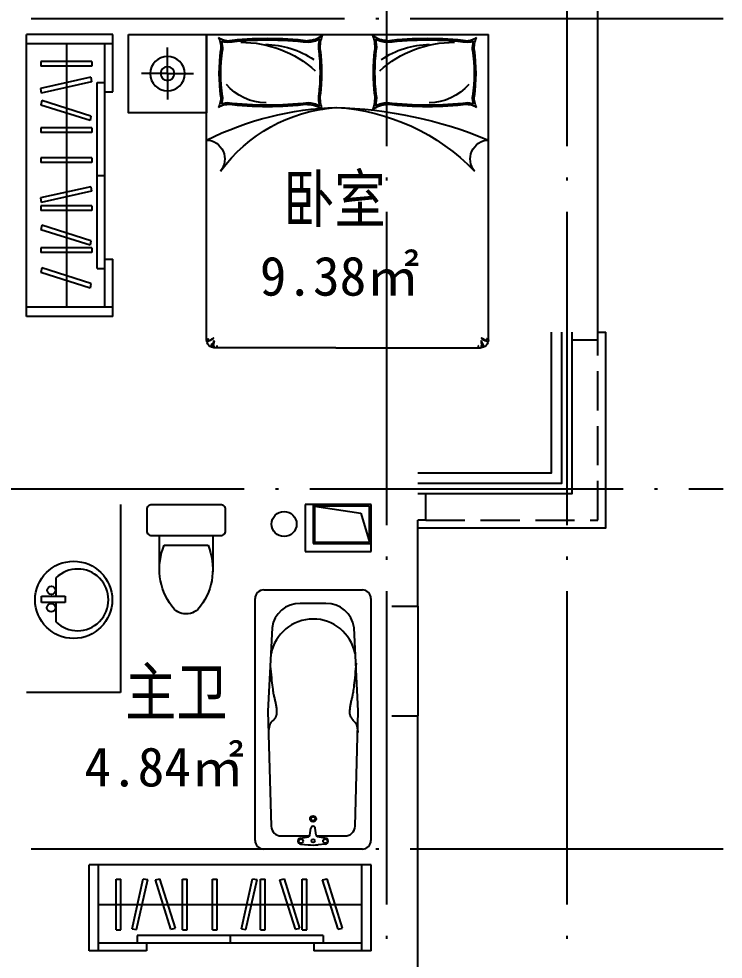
# Model space of a CAD drawing. Extents: x 12099 to 71499, y 175314 to 217314.
# Drawn here: x 51120 to 55620, y 192272 to 198275 of the extents above; entities that cross this region are included whole.
import ezdxf

# ---------------------------------------------------------------- set-up
doc = ezdxf.new("R2010")
doc.units = 0
doc.header["$LTSCALE"] = 1000
doc.header["$MEASUREMENT"] = 0
doc.linetypes.add('DASH', pattern=[0.35, 0.25, -0.1])
doc.linetypes.add('DOTE', pattern=[2.42, 2, -0.2, 0.02, -0.2])
doc.layers.get('0').update_dxf_attribs({"linetype": 'CONTINUOUS'})
for name, color, linetype in [('03wall-立面线脚', 7, 'CONTINUOUS'), ('COLUMN', 7, 'CONTINUOUS'), ('DOTE', 8, 'DOTE'), ('J家具', 25, 'CONTINUOUS'), ('LVTRY', 6, 'CONTINUOUS'), ('PUB STRM', 4, 'CONTINUOUS'), ('PUB_HATCH', 8, 'CONTINUOUS'), ('TEXT', 7, 'CONTINUOUS'), ('WALL', 9, 'CONTINUOUS'), ('WINDOW', 4, 'CONTINUOUS'), ('保温层', 42, 'CONTINUOUS'), ('家具', 21, 'CONTINUOUS'), ('栏板线脚', 5, 'CONTINUOUS')]:
    doc.layers.add(name, color=color, linetype=linetype)
doc.styles.add('-黑体', font='SIMHEI.TTF', dxfattribs={"width": 0.8})
doc.styles.add('DIM_FONT', font='SIMPLEX.shx', dxfattribs={"width": 0.8})
doc.styles.get("Standard").update_dxf_attribs({"font": 'GBENOR', "bigfont": 'GBCBIG'})

# ---------------------------------------------------------------- blocks, each defined once
blk = doc.blocks.new('A$C15E4124F')
at = {"layer": 'WALL'}
for p, q in [((420, 300), (0, 300)), ((0, 300), (0, 0)), ((420, 300), (50, 300)), ((50, 300), (50, 50)), ((410, 290), (60, 290)), ((60, 290), (60, 60)), ((60, 290), (355.7, 245.1)), ((355.7, 245.1), (410, 60)), ((410, 60), (410, 290)), ((420, 50), (420, 300)), ((420, 0), (420, 300)), ((0, 0), (420, 0)), ((50, 50), (420, 50)), ((60, 60), (410, 60))]:
    blk.add_line(p, q, dxfattribs=at)
blk = doc.blocks.new('x2')
at = {"layer": 'LVTRY'}
for p, q in [((-16.5, 204.7), (24.1, 204.7)), ((-16.5, 54.7), (-16.5, 204.7)), ((24.1, 204.7), (24.1, 54.7)), ((-16.5, 113.2), (-139.8, 113.2)), ((139.8, 113.2), (24.1, 113.2)), ((24.1, 54.7), (-16.5, 54.7))]:
    blk.add_line(p, q, dxfattribs=at)
for centre, radius in [((0, 0), 246.4), ((-50.8, 143.7), 26.7), ((61, 142.4), 26.7)]:
    blk.add_circle(centre, radius, dxfattribs=at)
blk.add_arc((0, -25.4), 196.9, 135.25267, 44.74733, dxfattribs=at)
at = {"layer": 'LVTRY', "style": 'DIM_FONT', "width": 0.8, "flags": 9}
for tag in ['YSIZE', 'XSIZE']:
    blk.add_attdef(tag, (4.6, 248.3), '', height=0.5, rotation=270, dxfattribs=at)
blk = doc.blocks.new('xstg')
at = {"layer": 'LVTRY'}
for p, q in [((55496.5, -46380.9), (56076.5, -46380.9)), ((55446.5, -47850.9), (55446.5, -46430.9)), ((56126.5, -46430.9), (56126.5, -47850.9)), ((55768.1, -47820.1), (55774, -47779)), ((55805, -47820.1), (55799, -47779)), ((55715.2, -47836.5), (55759.9, -47828.5)), ((55715.2, -47871.7), (55756.8, -47875.8)), ((55857.8, -47836.5), (55813.1, -47828.5)), ((55857.8, -47871.7), (55816.2, -47875.8)), ((56076.5, -47900.9), (55496.5, -47900.9))]:
    blk.add_line(p, q, dxfattribs=at)
blk.add_lwpolyline([(55867.8, -47824.1), (55973.2, -47824.1, 0.398606), (56033.1, -47767.3), (56051.5, -47091), (56027, -46602.1, 0.379596), (55862.2, -46459.5), (55710.9, -46459.5, 0.379596), (55546, -46602.1), (55521.5, -47091), (55540, -47767.3, 0.398606), (55599.9, -47824.1), (55766.6, -47824.1)], format="xyb", dxfattribs=at)
for points in [[(55533.7, -46810.5), (55535.3, -46827.2), (55536.9, -46844.4), (55538.5, -46861.7), (55540.2, -46878.9), (55541.8, -46895.6), (55543.4, -46911.5), (55545, -46926.4), (55546.5, -46939.9), (55547.9, -46951.9), (55549.3, -46962.3), (55550.6, -46971.5), (55551.8, -46979.6), (55553, -46986.8), (55554.2, -46993.2), (55555.4, -46999.1), (55556.6, -47004.6), (55557.8, -47009.9), (55559.1, -47015), (55560.3, -47020.1), (55561.5, -47025.2), (55562.7, -47030.2), (55563.9, -47035.4), (55565.1, -47040.6), (55566.3, -47046), (55567.4, -47051.5), (55568.4, -47057.2), (55569.4, -47063), (55570.3, -47068.7), (55571, -47074.4), (55571.7, -47080), (55572.1, -47085.3), (55572.5, -47090.4), (55572.6, -47095.1), (55572.6, -47099.5), (55572.4, -47103.7), (55572, -47107.6), (55571.4, -47111.3), (55570.6, -47114.8), (55569.6, -47118.2), (55568.4, -47121.5), (55567, -47124.6), (55565.5, -47127.7), (55563.7, -47130.7), (55561.9, -47133.6), (55559.9, -47136.4), (55557.9, -47139.1), (55555.8, -47141.7), (55553.6, -47144.2), (55551.4, -47146.6), (55549.3, -47148.8), (55547.1, -47151), (55545, -47153.1), (55543, -47155.2), (55541, -47157.2), (55539.2, -47159.3), (55537.5, -47161.4), (55536, -47163.5), (55534.6, -47165.7), (55533.4, -47168.2), (55532.2, -47171), (55531.1, -47174.1), (55530.1, -47177.7), (55529.1, -47181.8), (55528.2, -47186.6), (55527.3, -47192), (55526.4, -47198), (55525.5, -47204.4), (55524.7, -47211), (55524.1, -47215.4)], [(56039.4, -46810.5), (56037.8, -46827.2), (56036.2, -46844.4), (56034.5, -46861.7), (56032.9, -46878.9), (56031.2, -46895.6), (56029.6, -46911.5), (56028.1, -46926.4), (56026.6, -46939.9), (56025.1, -46951.9), (56023.8, -46962.3), (56022.5, -46971.5), (56021.2, -46979.6), (56020, -46986.8), (56018.8, -46993.2), (56017.6, -46999.1), (56016.4, -47004.6), (56015.2, -47009.9), (56014, -47015), (56012.8, -47020.1), (56011.5, -47025.2), (56010.3, -47030.2), (56009.1, -47035.4), (56007.9, -47040.6), (56006.8, -47046), (56005.7, -47051.5), (56004.6, -47057.2), (56003.7, -47063), (56002.8, -47068.7), (56002, -47074.4), (56001.4, -47080), (56000.9, -47085.3), (56000.6, -47090.4), (56000.4, -47095.1), (56000.5, -47099.5), (56000.7, -47103.7), (56001.1, -47107.6), (56001.7, -47111.3), (56002.5, -47114.8), (56003.5, -47118.2), (56004.6, -47121.5), (56006, -47124.6), (56007.6, -47127.7), (56009.3, -47130.7), (56011.2, -47133.6), (56013.1, -47136.4), (56015.2, -47139.1), (56017.3, -47141.7), (56019.4, -47144.2), (56021.6, -47146.6), (56023.8, -47148.8), (56025.9, -47151), (56028, -47153.1), (56030.1, -47155.2), (56032, -47157.2), (56033.8, -47159.3), (56035.5, -47161.4), (56037, -47163.5), (56038.4, -47165.7), (56039.7, -47168.2), (56040.9, -47171), (56041.9, -47174.1), (56042.9, -47177.7), (56043.9, -47181.8), (56044.8, -47186.6), (56045.8, -47192), (56046.7, -47198), (56047.5, -47204.4), (56048.4, -47211), (56049.2, -47217.6)], [(55806.5, -47824.1), (55867.8, -47824.1)]]:
    blk.add_lwpolyline(points, dxfattribs=at)
for centre, radius in [((55786.5, -47723.1), 17.6), ((55786.5, -47723.1), 11.6), ((55715.2, -47854.1), 12.6), ((55786.5, -47852.6), 9.88), ((55857.8, -47854.1), 12.6)]:
    blk.add_circle(centre, radius, dxfattribs=at)
for centre, radius, start, end in [((55496.5, -46430.9), 50, 90, 180), ((56076.5, -46430.9), 50, 0, 90), ((55786.7, -46802.4), 251, 11.3104, 169.3398), ((55786.5, -47779), 12.5, 0, 180), ((55758.2, -47818.6), 10, 280.2142, 351.7528), ((55814.9, -47818.6), 10, 188.2472, 259.7858), ((55496.5, -47850.9), 50, 180, 270), ((55715.2, -47854.1), 17.6, 90, 270), ((55786.5, -47577.3), 300, 264.3229, 275.6771), ((55857.8, -47854.1), 17.6, 270, 90), ((56076.5, -47850.9), 50, 270, 0)]:
    blk.add_arc(centre, radius, start, end, dxfattribs=at)
blk = doc.blocks.new('6356345')
at = {"layer": 'J家具'}
for p, q in [((40181.8, -44473.3), (38381.8, -44473.3)), ((38381.8, -46423.3), (38381.8, -44473.3)), ((40181.8, -46423.3), (40181.8, -44473.3)), ((40431.8, -44723.3), (40431.8, -44557.3)), ((40431.8, -44723.3), (40265.8, -44723.3)), ((40431.8, -44723.3), (40597.8, -44723.3)), ((40431.8, -44723.3), (40431.8, -44889.3)), ((39356.8, -46473.3), (38431.8, -46473.3)), ((39356.8, -46473.3), (40131.8, -46473.3))]:
    blk.add_line(p, q, dxfattribs=at)
blk.add_lwpolyline([(40681.8, -44473.3), (40181.8, -44473.3), (40181.8, -44973.3), (40681.8, -44973.3)], close=True, dxfattribs=at)
for points in [[(38381.8, -46420.2), (38383, -46419.3), (38384, -46418.7), (38384.9, -46418.2), (38385.6, -46417.9), (38386.3, -46417.7), (38386.8, -46417.6), (38387.3, -46417.6), (38387.8, -46417.6), (38388.3, -46417.6), (38388.7, -46417.6), (38389.1, -46417.6), (38389.6, -46417.5), (38390, -46417.5), (38390.5, -46417.4), (38390.9, -46417.3), (38391.4, -46417.2), (38391.8, -46417), (38392.3, -46416.9), (38392.7, -46416.7), (38393.1, -46416.5), (38393.4, -46416.3), (38393.7, -46416.2), (38393.8, -46416.1), (38393.9, -46416.1)], [(38387.3, -46434.3), (38388.6, -46433.4), (38389.7, -46432.6), (38390.6, -46431.9), (38391.5, -46431.4), (38392.2, -46431), (38392.9, -46430.6), (38393.5, -46430.3), (38394, -46430), (38394.5, -46429.8), (38395, -46429.5), (38395.5, -46429.3), (38395.9, -46429), (38396.4, -46428.7), (38396.8, -46428.5), (38397.2, -46428.2), (38397.6, -46428), (38398.1, -46427.7), (38398.5, -46427.4), (38399, -46427.1), (38399.5, -46426.8), (38400, -46426.5), (38400.5, -46426.2), (38401.1, -46425.8), (38401.7, -46425.4), (38402.4, -46425), (38403.1, -46424.6), (38403.8, -46424.2), (38404.5, -46423.8), (38405.2, -46423.4), (38406, -46422.9), (38406.7, -46422.5), (38407.4, -46422.1), (38408, -46421.7), (38408.7, -46421.3), (38409.3, -46420.9), (38409.8, -46420.5), (38410.4, -46420.1), (38410.9, -46419.8), (38411.5, -46419.4), (38412, -46419.1), (38412.5, -46418.8), (38413.1, -46418.4), (38413.6, -46418.1), (38414.1, -46417.8), (38414.7, -46417.5), (38415.2, -46417.2), (38415.8, -46416.9), (38416.3, -46416.6), (38416.9, -46416.3), (38417.5, -46416.1), (38418.1, -46415.7), (38418.7, -46415.4), (38419.3, -46415.1), (38419.8, -46414.8), (38420.4, -46414.5), (38420.9, -46414.1), (38421.4, -46413.8), (38421.9, -46413.4), (38422.4, -46413), (38422.8, -46412.7), (38423.2, -46412.4), (38423.6, -46412.1), (38423.9, -46411.8), (38424.3, -46411.6), (38424.6, -46411.5), (38425, -46411.4), (38425.3, -46411.4), (38425.5, -46411.4), (38425.6, -46411.4), (38425.7, -46411.6), (38425.7, -46411.7), (38425.6, -46411.9), (38425.3, -46412.1), (38425, -46412.4), (38424.5, -46412.7), (38424, -46413.1), (38423.5, -46413.5), (38422.9, -46413.9), (38422.4, -46414.4), (38421.9, -46415), (38421.4, -46415.7), (38421, -46416.4), (38420.6, -46417.1), (38420.3, -46417.9), (38419.9, -46418.6), (38419.4, -46419.2), (38419, -46419.9), (38418.4, -46420.4), (38417.8, -46420.8), (38417.2, -46421.1), (38416.5, -46421.4), (38415.7, -46421.6), (38414.9, -46421.8), (38414, -46422), (38413.2, -46422.3), (38412.4, -46422.6), (38411.5, -46423), (38410.7, -46423.4), (38409.9, -46423.9), (38409.1, -46424.4), (38408.2, -46424.9), (38407.4, -46425.4), (38406.5, -46425.9), (38405.6, -46426.3), (38404.7, -46426.7), (38403.7, -46427), (38402.8, -46427.2), (38401.8, -46427.5), (38400.9, -46427.7), (38400, -46427.8), (38399.2, -46428), (38398.4, -46428.2), (38397.7, -46428.4), (38397.1, -46428.6), (38396.6, -46428.8), (38396.1, -46429), (38395.7, -46429.3), (38395.3, -46429.6), (38394.9, -46429.8), (38394.5, -46430.1), (38394.2, -46430.5), (38393.9, -46430.8), (38393.5, -46431.1), (38393.2, -46431.5), (38392.9, -46431.8), (38392.5, -46432.2), (38392.1, -46432.6), (38391.8, -46433), (38391.3, -46433.4), (38390.9, -46433.8), (38390.4, -46434.2), (38389.9, -46434.7), (38389.3, -46435.3), (38388.7, -46435.9), (38388, -46436.6), (38387.3, -46437.4)], [(38409.6, -46468.1), (38410.7, -46465.8), (38411.5, -46463.7), (38412.2, -46461.9), (38412.7, -46460.4), (38413.1, -46458.9), (38413.4, -46457.7), (38413.7, -46456.5), (38413.9, -46455.5), (38414.2, -46454.5), (38414.4, -46453.5), (38414.7, -46452.5), (38415.1, -46451.4), (38415.5, -46450.3), (38416, -46449), (38416.5, -46447.5), (38417.2, -46445.8)], [(38426, -46429.8), (38424.9, -46435.7), (38423.9, -46440.3), (38423.1, -46443.8), (38422.4, -46446.3), (38421.9, -46448.1), (38421.4, -46449.3), (38421, -46450.1), (38420.7, -46450.8), (38420.4, -46451.3), (38420.2, -46451.9), (38420.1, -46452.4), (38419.9, -46453), (38419.8, -46453.6), (38419.7, -46454.2), (38419.7, -46454.8), (38419.6, -46455.5), (38419.5, -46456.3), (38419.3, -46457.2), (38419.1, -46458.4), (38418.9, -46459.9), (38418.6, -46461.8), (38418.2, -46464.2), (38417.6, -46467.3), (38417, -46471)], [(38426, -46429.8), (38428.1, -46429.2), (38429.1, -46430.8), (38429.1, -46430.8), (38427.9, -46439.2), (38427.3, -46443.1), (38426, -46444.3), (38426.6, -46448.4), (38423.6, -46454.1), (38423.6, -46456.9), (38427.1, -46460.2), (38427.9, -46463.1), (38428.1, -46464.7), (38428.2, -46473.1), (38428.2, -46471.6)], [(38446.1, -46458.6), (38446.6, -46460.4), (38447, -46462.2), (38447.3, -46464.1), (38447.4, -46465.9), (38447.6, -46467.7), (38447.6, -46469.6), (38447.6, -46471.4), (38447.6, -46473.3)], [(40117.6, -46458.6), (40117.1, -46460.4), (40116.7, -46462.2), (40116.4, -46464.1), (40116.2, -46465.9), (40116.1, -46467.7), (40116.1, -46469.6), (40116.1, -46471.4), (40116.1, -46473.3)], [(40137.7, -46429.8), (40135.6, -46429.2), (40134.6, -46430.8), (40134.6, -46430.8), (40135.8, -46439.2), (40136.4, -46443.1), (40137.7, -46444.3), (40137.1, -46448.4), (40140.1, -46454.1), (40140.1, -46456.9), (40136.6, -46460.2), (40135.8, -46463.1), (40135.6, -46464.7), (40135.5, -46473.1), (40135.5, -46471.6)], [(40137.7, -46429.8), (40138.8, -46435.7), (40139.8, -46440.3), (40140.6, -46443.8), (40141.3, -46446.3), (40141.8, -46448.1), (40142.3, -46449.3), (40142.7, -46450.1), (40143, -46450.8), (40143.2, -46451.3), (40143.4, -46451.9), (40143.6, -46452.4), (40143.7, -46453), (40143.9, -46453.6), (40143.9, -46454.2), (40144, -46454.8), (40144.1, -46455.5), (40144.2, -46456.3), (40144.4, -46457.2), (40144.6, -46458.4), (40144.8, -46459.9), (40145.1, -46461.8), (40145.5, -46464.2), (40146, -46467.3), (40146.7, -46471)], [(40176.4, -46434.3), (40175.1, -46433.4), (40174, -46432.6), (40173.1, -46431.9), (40172.2, -46431.4), (40171.5, -46431), (40170.8, -46430.6), (40170.2, -46430.3), (40169.7, -46430), (40169.1, -46429.8), (40168.7, -46429.5), (40168.2, -46429.3), (40167.8, -46429), (40167.3, -46428.7), (40166.9, -46428.5), (40166.5, -46428.2), (40166.1, -46428), (40165.6, -46427.7), (40165.2, -46427.4), (40164.7, -46427.1), (40164.2, -46426.8), (40163.7, -46426.5), (40163.2, -46426.2), (40162.6, -46425.8), (40162, -46425.4), (40161.3, -46425), (40160.6, -46424.6), (40159.9, -46424.2), (40159.2, -46423.8), (40158.5, -46423.4), (40157.7, -46422.9), (40157, -46422.5), (40156.3, -46422.1), (40155.7, -46421.7), (40155, -46421.3), (40154.4, -46420.9), (40153.9, -46420.5), (40153.3, -46420.1), (40152.7, -46419.8), (40152.2, -46419.4), (40151.7, -46419.1), (40151.2, -46418.8), (40150.6, -46418.4), (40150.1, -46418.1), (40149.6, -46417.8), (40149, -46417.5), (40148.5, -46417.2), (40147.9, -46416.9), (40147.4, -46416.6), (40146.8, -46416.3), (40146.2, -46416.1), (40145.6, -46415.7), (40145, -46415.4), (40144.4, -46415.1), (40143.8, -46414.8), (40143.3, -46414.5), (40142.8, -46414.1), (40142.3, -46413.8), (40141.8, -46413.4), (40141.3, -46413), (40140.9, -46412.7), (40140.5, -46412.4), (40140.1, -46412.1), (40139.8, -46411.8), (40139.4, -46411.6), (40139, -46411.5), (40138.7, -46411.4), (40138.4, -46411.4), (40138.2, -46411.4), (40138, -46411.4), (40138, -46411.6), (40138, -46411.7), (40138.1, -46411.9), (40138.4, -46412.1), (40138.7, -46412.4), (40139.2, -46412.7), (40139.7, -46413.1), (40140.2, -46413.5), (40140.8, -46413.9), (40141.3, -46414.4), (40141.8, -46415), (40142.3, -46415.7), (40142.7, -46416.4), (40143.1, -46417.1), (40143.4, -46417.9), (40143.8, -46418.6), (40144.3, -46419.2), (40144.7, -46419.9), (40145.2, -46420.4), (40145.8, -46420.8), (40146.5, -46421.1), (40147.2, -46421.4), (40148, -46421.6), (40148.8, -46421.8), (40149.6, -46422), (40150.5, -46422.3), (40151.3, -46422.6), (40152.1, -46423), (40153, -46423.4), (40153.8, -46423.9), (40154.6, -46424.4), (40155.5, -46424.9), (40156.3, -46425.4), (40157.2, -46425.9), (40158.1, -46426.3), (40159, -46426.7), (40160, -46427), (40160.9, -46427.2), (40161.9, -46427.5), (40162.8, -46427.7), (40163.7, -46427.8), (40164.5, -46428), (40165.3, -46428.2), (40166, -46428.4), (40166.6, -46428.6), (40167.1, -46428.8), (40167.6, -46429), (40168, -46429.3), (40168.4, -46429.6), (40168.8, -46429.8), (40169.2, -46430.1), (40169.5, -46430.5), (40169.8, -46430.8), (40170.2, -46431.1), (40170.5, -46431.5), (40170.8, -46431.8), (40171.2, -46432.2), (40171.6, -46432.6), (40171.9, -46433), (40172.4, -46433.4), (40172.8, -46433.8), (40173.3, -46434.2), (40173.8, -46434.7), (40174.4, -46435.3), (40175, -46435.9), (40175.6, -46436.6), (40176.4, -46437.4)], [(40154, -46468.1), (40153, -46465.8), (40152.2, -46463.7), (40151.5, -46461.9), (40151, -46460.4), (40150.6, -46458.9), (40150.3, -46457.7), (40150, -46456.5), (40149.8, -46455.5), (40149.5, -46454.5), (40149.3, -46453.5), (40148.9, -46452.5), (40148.6, -46451.4), (40148.2, -46450.3), (40147.7, -46449), (40147.1, -46447.5), (40146.5, -46445.8)], [(40181.8, -46420.2), (40180.7, -46419.3), (40179.6, -46418.7), (40178.8, -46418.2), (40178, -46417.9), (40177.4, -46417.7), (40176.9, -46417.6), (40176.4, -46417.6), (40175.9, -46417.6), (40175.4, -46417.6), (40175, -46417.6), (40174.5, -46417.6), (40174.1, -46417.5), (40173.7, -46417.5), (40173.2, -46417.4), (40172.8, -46417.3), (40172.3, -46417.2), (40171.9, -46417), (40171.4, -46416.9), (40171, -46416.7), (40170.6, -46416.5), (40170.3, -46416.3), (40170, -46416.2), (40169.8, -46416.1), (40169.8, -46416.1)]]:
    blk.add_lwpolyline(points, dxfattribs=at)
for radius in [110, 44]:
    blk.add_circle((40431.8, -44723.3), radius, dxfattribs=at)
for centre, radius, start, end in [((39030.6, -44375.4), 137.5, 268.4473, 311.58388), ((39332.8, -44557.1), 225.2, 159.51501, 183.4755), ((39533.1, -44375.4), 137.5, 228.41611, 271.5527), ((39230.9, -44557.1), 225.2, 356.5245, 20.48499), ((38509.3, -44437.2), 75.8, 227.85954, 271.80123), ((38281.6, -44567), 191.6, 358.39232, 22.60225), ((38509.3, -44437.2), 85.7, 247.5713, 271.80123), ((38281.6, -44567), 201.5, 358.39232, 14.55155), ((38770.9, -46737.2), 2239.3, 83.34099, 96.64786), ((38770.9, -46737.9), 2230, 83.33517, 96.65367), ((38598.1, -45242.4), 719.6, 48.377, 89.8956), ((38756.5, -45085.7), 547.9, 55.61848, 89.91225), ((39030.6, -44375.4), 147.4, 268.4473, 299.85132), ((39332.8, -44557.1), 235.1, 166.76987, 183.4755), ((39533.1, -44375.4), 147.4, 240.14868, 271.5527), ((39230.9, -44557.1), 235.1, 356.5245, 13.23012), ((39965.6, -45242.4), 719.6, 90.1044, 131.623), ((39807.2, -45085.7), 547.9, 90.08775, 124.38152), ((39792.8, -46737.2), 2239.3, 83.35214, 96.65901), ((39792.8, -46737.9), 2230, 83.34633, 96.66483), ((40054.4, -44437.2), 85.7, 268.19877, 292.4287), ((40054.4, -44437.2), 75.8, 268.19877, 312.14046), ((40282.1, -44567), 201.5, 165.44845, 181.60768), ((40282.1, -44567), 191.6, 157.39775, 181.60768), ((39555.8, -44721.6), 1092.9, 172.14891, 187.85109), ((39555.8, -44721.6), 1082.9, 172.14891, 187.85109), ((37845.2, -44716.3), 1261.2, 353.42597, 6.57403), ((37845.2, -44716.3), 1271.2, 353.42597, 6.57403), ((40718.5, -44716.3), 1271.2, 173.42597, 186.57403), ((40718.5, -44716.3), 1261.2, 173.42597, 186.57403), ((39007.9, -44721.6), 1082.9, 352.14891, 7.85109), ((39007.9, -44721.6), 1092.9, 352.14891, 7.85109), ((38764.4, -44570.6), 339.2, 220.82768, 269.4443), ((39799.3, -44570.6), 339.2, 270.5557, 319.17232), ((38281.6, -44865.5), 191.6, 337.39775, 358.39232), ((38281.6, -44865.5), 201.5, 345.44845, 358.39232), ((39332.8, -44875.4), 235.1, 176.5245, 193.23012), ((39332.8, -44875.4), 225.2, 176.5245, 200.48499), ((39230.9, -44875.4), 225.2, 339.51501, 3.4755), ((39230.9, -44875.4), 235.1, 346.76987, 3.4755), ((40282.1, -44865.5), 201.5, 181.60768, 194.55155), ((40282.1, -44865.5), 191.6, 181.60768, 202.60225), ((39432.3, -47684), 2745.8, 91.50915, 112.49207), ((38509.3, -44995.3), 75.8, 88.19877, 132.14046), ((39432.4, -46273.9), 1336.9, 93.46769, 136.00624), ((38509.3, -44995.3), 85.7, 88.19877, 112.4287), ((38770.9, -42695.3), 2239.3, 263.35214, 276.65901), ((38770.9, -42694.6), 2230, 263.34633, 276.66483), ((39030.6, -45057.1), 147.4, 60.14868, 91.5527), ((39030.6, -45057.1), 137.5, 48.41611, 91.5527), ((39290, -46946.2), 2008.1, 63.63141, 88.18064), ((39284, -45941.4), 1005, 36.3787, 85.53582), ((39533.1, -45057.1), 137.5, 88.4473, 131.58388), ((39533.1, -45057.1), 147.4, 88.4473, 119.85132), ((39792.8, -42695.3), 2239.3, 263.34099, 276.64786), ((39792.8, -42694.6), 2230, 263.33517, 276.65367), ((40054.4, -44995.3), 85.7, 67.5713, 91.80123), ((40054.4, -44995.3), 75.8, 47.85954, 91.80123), ((38376.1, -45268.6), 121.7, 320.92899, 87.30345), ((40187.6, -45268.6), 121.7, 92.69655, 219.07101), ((38431.8, -46423.3), 50, 180, 270), ((40131.8, -46423.3), 50, 270, 360)]:
    blk.add_arc(centre, radius, start, end, dxfattribs=at)
blk = doc.blocks.new('_C44FON')
for p, q in [((-550.3, 0), (0, 0)), ((0, -1500), (0, 0)), ((-550.3, -304.7), (-550.3, 0)), ((-550.3, -49.5), (0, -49.5)), ((-500.8, -1450.5), (-500.8, -49.5)), ((-253.9, -49.5), (-253.9, -1450.5)), ((-416.7, -144.1), (-91.1, -144.1)), ((-416.7, -144.1), (-416.7, -168.8)), ((-91.1, -144.1), (-91.1, -168.8)), ((-416.7, -168.8), (-91.1, -168.8)), ((-409.5, -227.9), (-414, -252.2)), ((-409.5, -227.9), (-89.3, -287.4)), ((-451.3, -255.2), (-500.8, -255.2)), ((-451.3, -1244.8), (-451.3, -255.2)), ((-414, -252.2), (-93.8, -311.7)), ((-89.3, -287.4), (-93.8, -311.7)), ((-500.8, -304.7), (-550.3, -304.7)), ((-411.4, -434.6), (-96.4, -351.9)), ((-405.1, -458.5), (-90.1, -375.9)), ((-96.4, -351.9), (-90.1, -375.9)), ((-411.4, -434.6), (-405.1, -458.5)), ((-416.7, -496.9), (-416.7, -521.7)), ((-416.7, -496.9), (-91.1, -496.9)), ((-91.1, -496.9), (-91.1, -521.7)), ((-416.7, -521.7), (-91.1, -521.7)), ((-416.7, -656.8), (-416.7, -681.5)), ((-416.7, -656.8), (-91.1, -656.8)), ((-416.7, -681.5), (-91.1, -681.5)), ((-91.1, -656.8), (-91.1, -681.5)), ((-451.3, -750), (-500.8, -750)), ((-409.5, -810.1), (-414, -834.4)), ((-414, -834.4), (-93.8, -893.9)), ((-409.5, -810.1), (-89.3, -869.5)), ((-89.3, -869.5), (-93.8, -893.9)), ((-416.7, -911.2), (-416.7, -936)), ((-416.7, -911.2), (-91.1, -911.2)), ((-416.7, -936), (-91.1, -936)), ((-91.1, -911.2), (-91.1, -936)), ((-411.4, -1097.7), (-96.4, -1015.1)), ((-405.1, -1121.6), (-90.1, -1039)), ((-96.4, -1015.1), (-90.1, -1039)), ((-411.4, -1097.7), (-405.1, -1121.6)), ((-416.7, -1134.4), (-91.1, -1134.4)), ((-416.7, -1134.4), (-416.7, -1159.1)), ((-91.1, -1134.4), (-91.1, -1159.1)), ((-550.3, -1500), (-550.3, -1195.3)), ((-500.8, -1195.3), (-550.3, -1195.3)), ((-416.7, -1159.1), (-91.1, -1159.1)), ((-451.3, -1244.8), (-500.8, -1244.8)), ((-411.4, -1324.8), (-96.4, -1242.2)), ((-96.4, -1242.2), (-90.1, -1266.1)), ((-405.1, -1348.7), (-90.1, -1266.1)), ((-411.4, -1324.8), (-405.1, -1348.7)), ((-550.3, -1450.5), (0, -1450.5)), ((-550.3, -1500), (0, -1500))]:
    blk.add_line(p, q)
at = {"style": 'DIM_FONT', "width": 0.8, "flags": 9}
for tag in ['YSIZE', 'XSIZE']:
    blk.add_attdef(tag, (0, 0), '', height=0.5, dxfattribs=at)
blk = doc.blocks.new('$PLAN$00001613')
for p, q in [((-260.4, -139.7), (-260.4, 139.7)), ((-200, 169.7), (-200, -169.7))]:
    blk.add_line(p, q)
blk.add_lwpolyline([(-430.4, -169.7), (-200, -169.7), (-200, -220, 0.414214), (-170, -250), (-30, -250, 0.414214), (0, -220), (0, 220, 0.414214), (-30, 250), (-170, 250, 0.414214), (-200, 220), (-200, 169.7), (-430.4, 169.7)], format="xyb")
for centre, radius, start, end in [((-412.8, -227.4), 397.5, 67.45048, 126.63814), ((-589.6, 0), 109.8, 123.45086, 236.54914), ((-412.8, 227.4), 397.5, 233.36186, 292.54952)]:
    blk.add_arc(centre, radius, start, end)
blk = doc.blocks.new('A$C1BD07401')
at = {"layer": 'PUB_HATCH'}
for points in [[(27350, 1700), (27550, 1700), (27550, 6800), (27350, 6800), (27350, 2400), (26850, 2400), (26850, 2200), (27350, 2200)], [(27350, 1700), (27550, 1700), (27550, 1600), (28950, 1600), (28950, 1500), (28950, 1400), (27350, 1400)]]:
    blk.add_hatch(color=256, dxfattribs=at).paths.add_polyline_path(points)
at = {"layer": 'COLUMN'}
for p, q in [((27550, 6800), (27350, 6800)), ((27350, 6800), (27350, 2400)), ((27550, 1700), (27550, 6800)), ((27350, 2400), (26850, 2400)), ((26850, 2400), (26850, 2200)), ((26850, 2200), (27350, 2200)), ((27350, 2200), (27350, 1700))]:
    blk.add_line(p, q, dxfattribs=at)
blk.add_lwpolyline([(27550, 1700), (27550, 1700), (27550, 1600), (28950, 1600), (28950, 1500), (28950, 1400), (27350, 1400), (27350, 1700)], dxfattribs=at)

msp = doc.modelspace()

# ---------------------------------------------------------------- linework, layer by layer
at = {"layer": '03wall-立面线脚', "color": 5}
msp.add_line((54820.5, 196274.8), (54870.5, 196274.8), dxfattribs=at)
msp.add_lwpolyline([(53670.5, 194524.8), (53670.5, 193824.8)], dxfattribs=at)
at = {"layer": 'DOTE', "linetype": 'DOTE'}
for p, q in [((53470.5, 206721.8), (53470.5, 186374.8)), ((54620.5, 206721.8), (54620.5, 186374.8)), ((55620.5, 198274.8), (21520.5, 198274.8)), ((21520.5, 195274.8), (55620.5, 195274.8)), ((55620.5, 192974.8), (21520.5, 192974.8))]:
    msp.add_line(p, q, dxfattribs=at)
at = {"layer": 'LVTRY'}
for p, q in [((51770.5, 195174.8), (51770.5, 193974.8)), ((51770.5, 193974.8), (51170.5, 193974.8))]:
    msp.add_line(p, q, dxfattribs=at)
at = {"layer": 'PUB STRM', "color": 8}
msp.add_circle((52815.5, 195049.8), 80, dxfattribs=at)
at = {"layer": 'WINDOW'}
for points in [[(54520.5, 196274.8), (54520.5, 195374.8), (53670.5, 195374.8)], [(54653.8, 196274.8), (54653.8, 195241.5), (53670.5, 195241.5)], [(54587.1, 196274.8), (54587.1, 195308.1), (53670.5, 195308.1)]]:
    msp.add_lwpolyline(points, dxfattribs=at)
at = {"layer": '保温层'}
for p, q in [((54820.5, 196224.8), (54820.5, 198824.8)), ((54653.8, 196224.8), (54820.5, 196224.8)), ((53720.5, 195074.8), (53720.5, 195241.5)), ((53670.5, 194524.8), (53670.5, 195074.8)), ((53670.5, 188774.8), (53670.5, 193824.8))]:
    msp.add_line(p, q, dxfattribs=at)
for points in [[(53720.5, 195074.8), (53670.5, 195074.8)], [(53503.8, 194524.8), (53670.5, 194524.8)], [(53503.8, 193824.8), (53670.5, 193824.8)]]:
    msp.add_lwpolyline(points, dxfattribs=at)
at = {"layer": '栏板线脚', "linetype": 'DASH'}
for p, q in [((54820.5, 195074.8), (54820.5, 196274.8)), ((53720.5, 195074.8), (54820.5, 195074.8))]:
    msp.add_line(p, q, dxfattribs=at)
at = {"layer": '栏板线脚'}
msp.add_lwpolyline([(53670.5, 195024.8), (54870.5, 195024.8), (54870.5, 196274.8)], dxfattribs=at)

# ---------------------------------------------------------------- block references
at = {"layer": 'J家具', "extrusion": (0, 0, -1), "xscale": 0.999499998986721, "yscale": 1.199999999254942, "zscale": -0.9999999999999999}
msp.add_blockref('_C44FON', (-51170.5, 198174.8), dxfattribs=at)
at = {"layer": 'J家具', "xscale": -1}
msp.add_blockref('6356345', (92502.3, 242648.1), dxfattribs=at)
at = {"layer": 'J家具', "extrusion": (0, 0, -1), "xscale": -0.999499998986721, "yscale": 1.199999999254942, "zscale": -0.9999999999999999, "rotation": 270}
msp.add_blockref('_C44FON', (-51570.5, 192874.8), dxfattribs=at)
at = {"layer": 'LVTRY', "extrusion": (0, 0, -1), "zscale": -1, "rotation": 90}
msp.add_blockref('$PLAN$00001613', (-52189.5, 195174.8), dxfattribs=at)
at = {"layer": 'PUB STRM', "rotation": 359.9999895412728}
msp.add_blockref('A$C15E4124F', (52950.5, 194874.8), dxfattribs=at)
msp.add_blockref('A$C15E4124F', (52950.5, 194874.8), dxfattribs=at)
at = {"layer": 'PUB STRM'}
msp.add_blockref('A$C1BD07401', (22420.5, 187274.8), dxfattribs=at)
at = {"layer": '家具', "rotation": 90}
msp.add_blockref('x2', (51471, 194565.7), dxfattribs=at)
msp.add_blockref('x2', (51471, 194565.7), dxfattribs=at)
at = {"layer": '家具', "xscale": 1.088235400617123, "yscale": 1.088235400617123, "zscale": 1.088235402107239}
msp.add_blockref('xstg', (-7708.4, 245102.2), dxfattribs=at)
msp.add_blockref('xstg', (-7708.4, 245102.2), dxfattribs=at)

# ---------------------------------------------------------------- texts
at = {"layer": 'TEXT', "style": '-黑体', "width": 0.8}
for s, p in [('卧室', (52809.6, 196976)), ('主卫', (51799, 193827.8))]:
    msp.add_text(s, height=300, dxfattribs=at).set_placement(p)
at = {"layer": 'TEXT', "color": 0, "char_height": 250, "width": 1549.827, "attachment_point": 3}
for s, insert in [('{\\fSimHei|b0|i0|c134|p2;9.38\\fSimHei|b0|i0|c129|p2;㎡}', (53681.3, 196757.6)), ('{\\fSimHei|b0|i0|c134|p2;4.84\\fSimHei|b0|i0|c129|p2;㎡}', (52561, 193624.8))]:
    msp.add_mtext(s, dxfattribs=dict(at, insert=insert))

doc.saveas('drawing.dxf')
